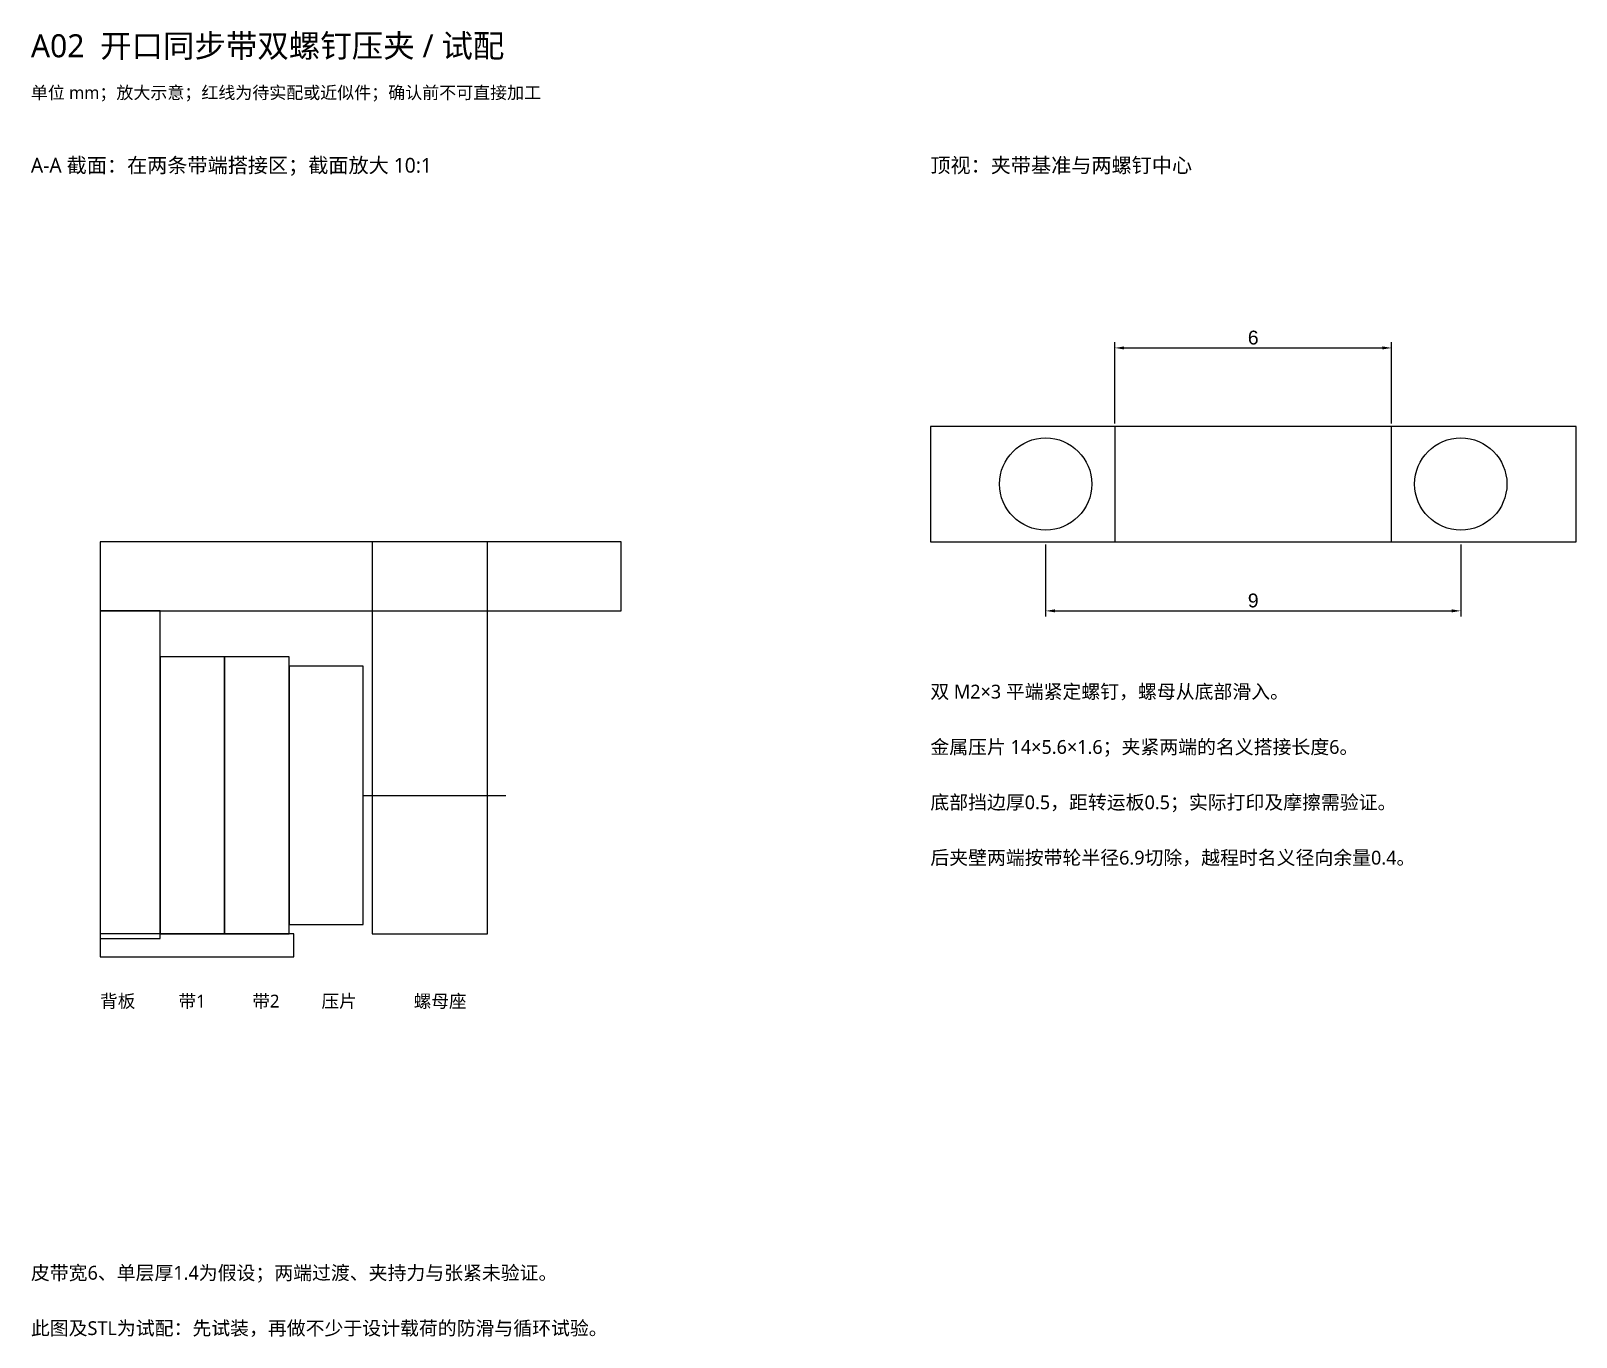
# Model space of a CAD drawing. Header units: millimetres. Extents: x 20 to 355, y 48 to 331.
import ezdxf

# ---------------------------------------------------------------- set-up
doc = ezdxf.new("R2010")
doc.units = ezdxf.units.MM
for name, color, linetype in [('CENTER', 4, 'Continuous'), ('DIMENSIONS', 3, 'Continuous'), ('NOTES', 7, 'Continuous'), ('OUTLINE', 7, 'Continuous'), ('REFERENCE', 1, 'Continuous')]:
    doc.layers.add(name, color=color, linetype=linetype)
doc.styles.add('CN_NOTES', font='Microsoft YaHei.ttf')
doc.styles.get("Standard").update_dxf_attribs({"font": 'arial.ttf'})
doc.dimstyles.new('ISO-25', dxfattribs={"dimtxt": 2.5, "dimasz": 2.5, "dimexe": 1.25, "dimexo": 0.625, "dimtad": 1, "dimtxsty": 'Standard', "dimcen": 2.5, "dimadec": 0, "dimazin": 0, "dimtfac": 1, "dimtmove": 0, "dimatfit": 3, "dimfxl": 1, "dimarcsym": 0})

# ---------------------------------------------------------------- blocks, each defined once
blk = doc.blocks.new('*D1')
at = {"layer": 'Defpoints', "color": 0, "transparency": 16777216}
for p in [(240, 220), (330, 220), (330, 205)]:
    blk.add_point(p, dxfattribs=at)
at = {"layer": 'DIMENSIONS', "color": 0, "lineweight": -2, "transparency": 16777216}
for p, q in [((240, 219.38), (240, 203.75)), ((330, 219.38), (330, 203.75)), ((242, 205), (328, 205))]:
    blk.add_line(p, q, dxfattribs=at)
at = {"layer": 'DIMENSIONS', "color": 0, "transparency": 16777216}
for points in [[(242, 205.33), (242, 204.67), (240, 205)], [(328, 205.33), (328, 204.67), (330, 205)]]:
    blk.add_solid(points, dxfattribs=at)
at = {"layer": 'DIMENSIONS', "color": 0, "transparency": 16777216, "insert": (285, 207.23), "char_height": 3, "attachment_point": 5}
blk.add_mtext('9', dxfattribs=at)
blk = doc.blocks.new('*D2')
at = {"layer": 'Defpoints', "color": 0, "transparency": 16777216}
for p in [(315, 262), (255, 245), (315, 245)]:
    blk.add_point(p, dxfattribs=at)
at = {"layer": 'DIMENSIONS', "color": 0, "lineweight": -2, "transparency": 16777216}
for p, q in [((255, 245.62), (255, 263.25)), ((257, 262), (313, 262)), ((315, 245.62), (315, 263.25))]:
    blk.add_line(p, q, dxfattribs=at)
at = {"layer": 'DIMENSIONS', "color": 0, "transparency": 16777216}
for points in [[(257, 262.33), (257, 261.67), (255, 262)], [(313, 262.33), (313, 261.67), (315, 262)]]:
    blk.add_solid(points, dxfattribs=at)
at = {"layer": 'DIMENSIONS', "color": 0, "transparency": 16777216, "insert": (285, 264.23), "char_height": 3, "attachment_point": 5}
blk.add_mtext('6', dxfattribs=at)

msp = doc.modelspace()

# ---------------------------------------------------------------- linework, layer by layer
at = {"layer": 'CENTER'}
msp.add_line((92, 165), (123, 165), dxfattribs=at)
for centre in [(240, 232.5), (330, 232.5)]:
    msp.add_circle(centre, 10, dxfattribs=at)
at = {"layer": 'OUTLINE'}
for p, q in [((355, 245), (215, 245)), ((215, 245), (215, 220)), ((355, 220), (355, 245)), ((148, 220), (35, 220)), ((35, 220), (35, 205)), ((119, 220), (94, 220)), ((94, 220), (94, 135)), ((119, 135), (119, 220)), ((148, 205), (148, 220)), ((215, 220), (355, 220)), ((48, 205), (35, 205)), ((35, 205), (35, 134)), ((35, 205), (148, 205)), ((48, 134), (48, 205)), ((92, 193), (76, 193)), ((76, 193), (76, 137)), ((92, 137), (92, 193)), ((77, 135), (35, 135)), ((35, 135), (35, 130)), ((35, 134), (48, 134)), ((76, 137), (92, 137)), ((77, 130), (77, 135)), ((94, 135), (119, 135)), ((35, 130), (77, 130))]:
    msp.add_line(p, q, dxfattribs=at)
at = {"layer": 'REFERENCE'}
for p, q in [((315, 245), (255, 245)), ((255, 245), (255, 220)), ((315, 220), (315, 245)), ((255, 220), (315, 220)), ((62, 195), (48, 195)), ((48, 195), (48, 135)), ((62, 135), (62, 195)), ((76, 195), (62, 195)), ((62, 195), (62, 135)), ((76, 135), (76, 195)), ((48, 135), (62, 135)), ((62, 135), (76, 135))]:
    msp.add_line(p, q, dxfattribs=at)

# ---------------------------------------------------------------- texts
at = {"layer": 'NOTES', "style": 'CN_NOTES'}
for s, height, p in [('A02  开口同步带双螺钉压夹 / 试配', 5, (20, 325)), ('A-A 截面：在两条带端搭接区；截面放大 10:1', 3.2, (20, 300)), ('顶视：夹带基准与两螺钉中心', 3.2, (215, 300)), ('双 M2×3 平端紧定螺钉，螺母从底部滑入。', 3, (215, 186)), ('金属压片 14×5.6×1.6；夹紧两端的名义搭接长度6。', 3, (215, 174)), ('底部挡边厚0.5，距转运板0.5；实际打印及摩擦需验证。', 3, (215, 162)), ('背板', 2.8, (35, 119)), ('压片', 2.8, (83, 119)), ('螺母座', 2.8, (103, 119))]:
    msp.add_text(s, height=height, dxfattribs=at).set_placement(p)
at = {"layer": 'REFERENCE', "style": 'CN_NOTES'}
for s, height, p in [('单位 mm；放大示意；红线为待实配或近似件；确认前不可直接加工', 2.7, (20, 316)), ('后夹壁两端按带轮半径6.9切除，越程时名义径向余量0.4。', 3, (215, 150)), ('带1', 2.8, (52, 119)), ('带2', 2.8, (68, 119)), ('皮带宽6、单层厚1.4为假设；两端过渡、夹持力与张紧未验证。', 3, (20, 60)), ('此图及STL为试配：先试装，再做不少于设计载荷的防滑与循环试验。', 3, (20, 48))]:
    msp.add_text(s, height=height, dxfattribs=at).set_placement(p)

# ---------------------------------------------------------------- dimensions: what is measured, and where the dimension line sits
at = {"layer": 'DIMENSIONS'}
for base, p1, p2, picture, middle in [((315, 262), (255, 245), (315, 245), '*D2', (285, 264.232)), ((330, 205), (240, 220), (330, 220), '*D1', (285, 207.232))]:
    dim = msp.add_linear_dim(base=base, p1=p1, p2=p2, dimstyle='ISO-25', override={"dimtxt": 3, "dimasz": 2, "dimgap": 0.7, "dimdec": 2, "dimlfac": 0.1}, dxfattribs=at)
    dim.commit()
    dim.dimension.update_dxf_attribs({"geometry": picture, "text_midpoint": middle})

doc.saveas('drawing.dxf')
